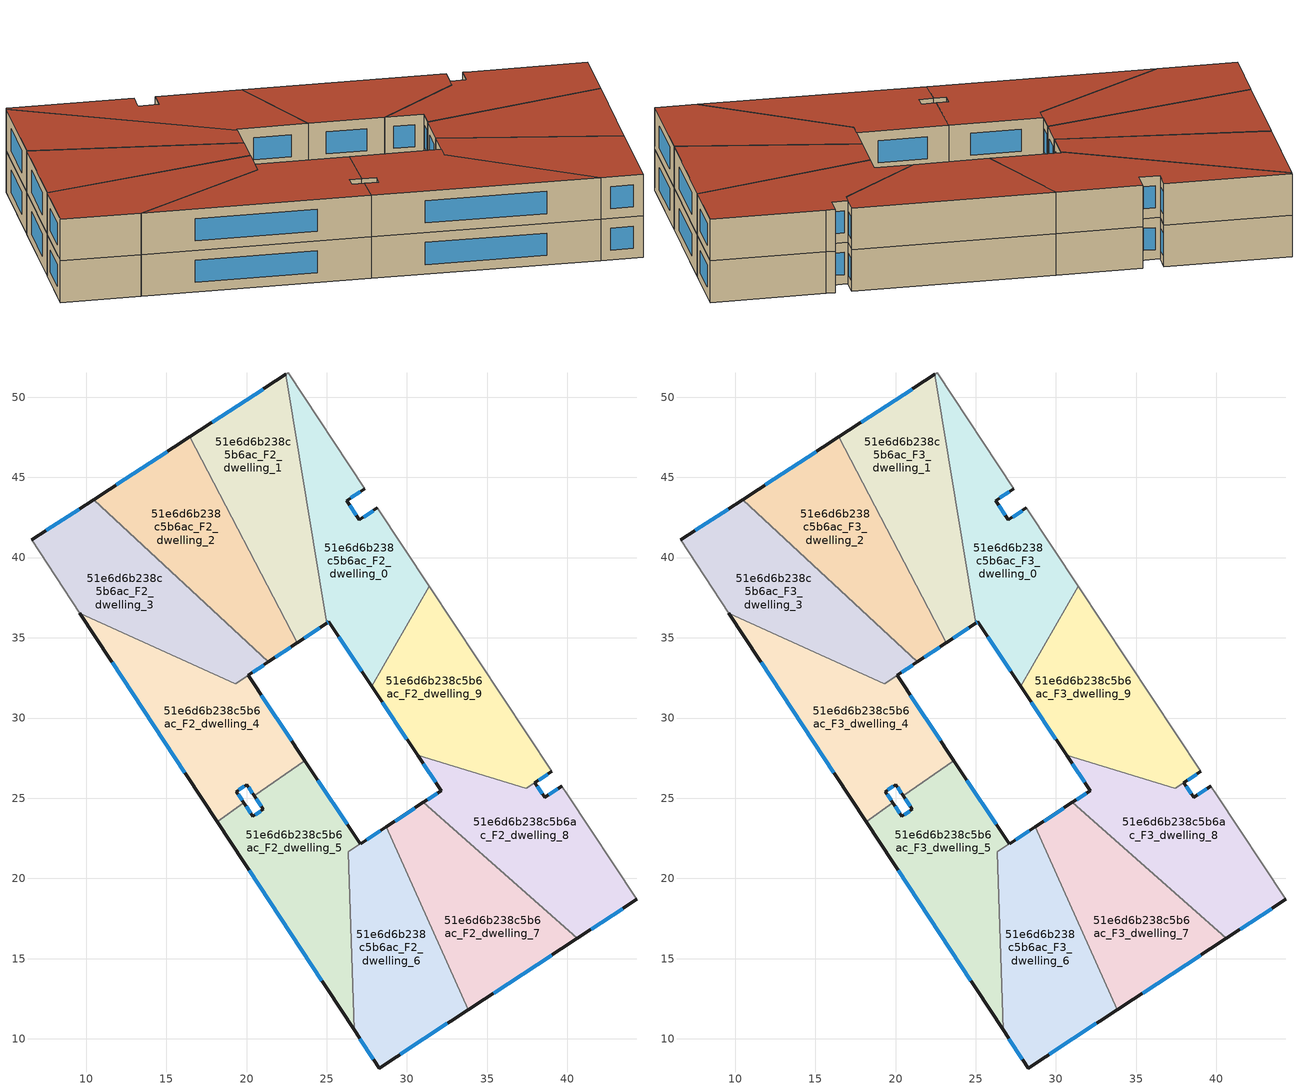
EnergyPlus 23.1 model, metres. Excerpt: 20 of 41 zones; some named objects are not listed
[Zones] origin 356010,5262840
51e6d6b238c5b6ac_F2_dwelling_0
 floor to 51e6d6b238c5b6ac_F1_dwelling_0 (EU_floor_Construction): 27.37,44.28 26.24,43.54 27.03,42.36 28.16,43.09 31.39,38.21 27.8,31.99 25.13,36 25,35.91 22.46,51.42 22.59,51.5 z6
 wall outside (EU_wall_Construction): 25,35.91 25.13,36 27.8,31.99 / 28.16,43.09 27.03,42.36 26.24,43.54 27.37,44.28 z6:9
 wall adiabatic (EU_wall_Construction): 31.39,38.21 28.16,43.09 / 27.37,44.28 22.59,51.5 22.46,51.42 z6:9
 wall to 51e6d6b238c5b6ac_F2_dwelling_9 (EU_wall_Construction): 27.8,31.99 31.39,38.21 z6:9
 wall to 51e6d6b238c5b6ac_F2_dwelling_1 (EU_wall_Construction): 22.46,51.42 25,35.91 z6:9
 window (EU_Window_Construction): 25.76,35.06 27.17,32.93 / 25.03,35.93 25.1,35.98 / 26.51,43.72 27.1,44.11 / 26.85,42.63 26.43,43.26 / 27.89,42.92 27.3,42.53 z6.7:8.3
51e6d6b238c5b6ac_F2_dwelling_1
 floor to 51e6d6b238c5b6ac_F1_dwelling_1 (EU_floor_Construction): 22.46,51.42 25,35.91 23.17,34.7 16.46,47.52 z6
 wall outside (EU_wall_Construction): 23.17,34.7 25,35.91 / 22.46,51.42 16.46,47.52 z6:9
 wall to 51e6d6b238c5b6ac_F2_dwelling_2 (EU_wall_Construction): 16.46,47.52 23.17,34.7 z6:9
 window (EU_Window_Construction): 23.6,34.98 24.57,35.63 / 21.05,50.5 17.87,48.43 z6.7:8.3
51e6d6b238c5b6ac_F2_dwelling_2
 floor to 51e6d6b238c5b6ac_F1_dwelling_2 (EU_floor_Construction): 16.46,47.52 23.17,34.7 21.36,33.5 10.47,43.62 z6
 wall outside (EU_wall_Construction): 21.36,33.5 23.17,34.7 / 16.46,47.52 10.47,43.62 z6:9
 wall to 51e6d6b238c5b6ac_F2_dwelling_3 (EU_wall_Construction): 10.47,43.62 21.36,33.5 z6:9
 window (EU_Window_Construction): 21.78,33.78 22.74,34.42 / 15.06,46.6 11.88,44.53 z6.7:8.3
51e6d6b238c5b6ac_F2_dwelling_3
 floor to 51e6d6b238c5b6ac_F1_dwelling_3 (EU_floor_Construction): 21.36,33.5 19.32,32.15 9.62,36.53 6.61,41.1 10.47,43.62 z6
 wall outside (EU_wall_Construction): 10.47,43.62 6.61,41.1 / 20.1,32.67 21.36,33.5 z6:9
 wall adiabatic (EU_wall_Construction): 6.61,41.1 9.62,36.53 z6:9
 wall to 51e6d6b238c5b6ac_F2_dwelling_4 (EU_wall_Construction): 19.32,32.15 20.1,32.66 / 9.62,36.53 19.31,32.15 z6:9
 window (EU_Window_Construction): 9.57,43.02 7.52,41.69 / 20.39,32.86 21.06,33.3 z6.7:8.3
51e6d6b238c5b6ac_F2_dwelling_4
 floor to 51e6d6b238c5b6ac_F1_dwelling_4 (EU_floor_Construction): 20.1,32.66 23.64,27.35 20.48,25.15 20.02,25.85 19.37,25.42 19.84,24.71 18.16,23.55 9.62,36.53 19.32,32.15 z6
 wall outside (EU_wall_Construction): 23.64,27.35 20.1,32.66 / 19.84,24.71 19.37,25.42 20.02,25.85 20.48,25.15 / 9.62,36.53 18.16,23.55 z6:9
 wall to 51e6d6b238c5b6ac_F2_dwelling_5 (EU_wall_Construction): 20.48,25.15 23.64,27.35 / 18.16,23.55 19.84,24.71 z6:9
 window (EU_Window_Construction): 22.81,28.6 20.93,31.41 / 20.13,25.69 20.37,25.32 / 19.52,25.52 19.87,25.75 / 19.73,24.88 19.48,25.25 / 11.63,33.48 16.16,26.59 z6.7:8.3
51e6d6b238c5b6ac_F2_dwelling_5
 floor to 51e6d6b238c5b6ac_F1_dwelling_5 (EU_floor_Construction): 23.64,27.35 27.1,22.15 26.35,21.65 26.7,10.56 18.16,23.55 19.84,24.71 20.39,23.87 21.04,24.3 20.48,25.15 z6
 wall outside (EU_wall_Construction): 20.48,25.15 21.04,24.3 20.39,23.87 19.84,24.71 / 27.1,22.15 23.64,27.35 / 18.16,23.55 26.7,10.56 z6:9
 wall to 51e6d6b238c5b6ac_F2_dwelling_6 (EU_wall_Construction): 26.7,10.56 26.35,21.65 27.1,22.15 z6:9
 window (EU_Window_Construction): 20.89,24.2 20.54,23.97 / 20.61,24.95 20.91,24.5 / 26.29,23.37 24.45,26.13 / 20.17,20.5 24.7,13.61 / 20.26,24.07 19.97,24.51 z6.7:8.3
51e6d6b238c5b6ac_F2_dwelling_6
 floor to 51e6d6b238c5b6ac_F1_dwelling_6 (EU_floor_Construction): 28.72,23.22 33.81,11.81 28.27,8.19 26.7,10.56 26.35,21.65 27.1,22.15 z6
 wall outside (EU_wall_Construction): 28.72,23.22 27.1,22.15 / 26.7,10.56 28.27,8.19 33.81,11.81 z6:9
 wall to 51e6d6b238c5b6ac_F2_dwelling_7 (EU_wall_Construction): 33.81,11.81 28.72,23.22 z6:9
 window (EU_Window_Construction): 28.34,22.97 27.49,22.4 / 29.57,9.04 32.51,10.96 / 27.07,10 27.9,8.74 z6.7:8.3
51e6d6b238c5b6ac_F2_dwelling_7
 floor to 51e6d6b238c5b6ac_F1_dwelling_7 (EU_floor_Construction): 40.62,16.27 33.81,11.81 28.72,23.22 31.03,24.74 z6
 wall outside (EU_wall_Construction): 31.03,24.74 28.72,23.22 / 33.81,11.81 40.62,16.27 z6:9
 wall to 51e6d6b238c5b6ac_F2_dwelling_8 (EU_wall_Construction): 40.62,16.27 31.03,24.74 z6:9
 window (EU_Window_Construction): 30.49,24.38 29.27,23.58 / 35.41,12.86 39.02,15.22 z6.7:8.3
51e6d6b238c5b6ac_F2_dwelling_8
 floor to 51e6d6b238c5b6ac_F1_dwelling_8 (EU_floor_Construction): 39.98,25.25 44.32,18.69 40.62,16.27 31.03,24.74 32.14,25.47 30.67,27.68 37.42,25.61 37.97,25.97 38.58,25.06 39.64,25.75 z6
 wall outside (EU_wall_Construction): 40.62,16.27 44.32,18.69 / 30.67,27.68 32.14,25.47 31.03,24.74 / 39.64,25.75 38.58,25.06 37.97,25.97 z6:9
 wall adiabatic (EU_wall_Construction): 44.32,18.69 39.98,25.25 39.64,25.75 z6:9
 wall to 51e6d6b238c5b6ac_F2_dwelling_9 (EU_wall_Construction): 37.41,25.61 30.67,27.68 / 37.97,25.97 37.42,25.61 z6:9
 window (EU_Window_Construction): 41.49,16.84 43.45,18.12 / 31.88,25.3 31.29,24.91 / 31.02,27.16 31.8,25.99 / 38.44,25.27 38.11,25.76 / 39.39,25.59 38.83,25.22 z6.7:8.3
51e6d6b238c5b6ac_F2_dwelling_9
 floor to 51e6d6b238c5b6ac_F1_dwelling_9 (EU_floor_Construction): 31.39,38.21 39.03,26.67 37.42,25.61 30.67,27.68 27.8,31.99 z6
 wall outside (EU_wall_Construction): 27.8,31.99 30.67,27.68 / 37.97,25.97 39.03,26.67 z6:9
 wall adiabatic (EU_wall_Construction): 39.03,26.67 31.39,38.21 z6:9
 window (EU_Window_Construction): 28.48,30.97 30,28.69 / 38.22,26.14 38.79,26.51 z6.7:8.3
51e6d6b238c5b6ac_F3_dwelling_0
 floor to 51e6d6b238c5b6ac_F2_dwelling_0 (EU_floor_Construction): 27.37,44.28 26.24,43.54 27.03,42.36 28.16,43.09 31.39,38.21 27.8,31.99 25.13,36 25,35.91 22.46,51.42 22.59,51.5 z9
 wall outside (EU_wall_Construction): 25,35.91 25.13,36 27.8,31.99 / 28.16,43.09 27.03,42.36 26.24,43.54 27.37,44.28 z9:12
 wall adiabatic (EU_wall_Construction): 31.39,38.21 28.16,43.09 / 27.37,44.28 22.59,51.5 22.46,51.42 z9:12
 wall to 51e6d6b238c5b6ac_F3_dwelling_9 (EU_wall_Construction): 27.8,31.99 31.39,38.21 z9:12
 wall to 51e6d6b238c5b6ac_F3_dwelling_1 (EU_wall_Construction): 22.46,51.42 25,35.91 z9:12
 window (EU_Window_Construction): 25.76,35.06 27.17,32.93 / 25.03,35.93 25.1,35.98 / 26.51,43.72 27.1,44.11 / 26.85,42.63 26.43,43.26 / 27.89,42.92 27.3,42.53 z9.7:11.3
 roof outside (EU_roof_Construction): 27.8,31.99 31.39,38.21 28.16,43.09 27.03,42.36 26.24,43.54 27.37,44.28 22.59,51.5 22.46,51.42 25,35.91 25.13,36 z12
51e6d6b238c5b6ac_F3_dwelling_1
 floor to 51e6d6b238c5b6ac_F2_dwelling_1 (EU_floor_Construction): 22.46,51.42 25,35.91 23.17,34.7 16.46,47.52 z9
 wall outside (EU_wall_Construction): 23.17,34.7 25,35.91 / 22.46,51.42 16.46,47.52 z9:12
 wall to 51e6d6b238c5b6ac_F3_dwelling_2 (EU_wall_Construction): 16.46,47.52 23.17,34.7 z9:12
 window (EU_Window_Construction): 23.6,34.98 24.57,35.63 / 21.05,50.5 17.87,48.43 z9.7:11.3
 roof outside (EU_roof_Construction): 25,35.91 22.46,51.42 16.46,47.52 23.17,34.7 z12
51e6d6b238c5b6ac_F3_dwelling_2
 floor to 51e6d6b238c5b6ac_F2_dwelling_2 (EU_floor_Construction): 16.46,47.52 23.17,34.7 21.36,33.5 10.47,43.62 z9
 wall outside (EU_wall_Construction): 21.36,33.5 23.17,34.7 / 16.46,47.52 10.47,43.62 z9:12
 wall to 51e6d6b238c5b6ac_F3_dwelling_3 (EU_wall_Construction): 10.47,43.62 21.36,33.5 z9:12
 window (EU_Window_Construction): 21.78,33.78 22.74,34.42 / 15.06,46.6 11.88,44.53 z9.7:11.3
 roof outside (EU_roof_Construction): 23.17,34.7 16.46,47.52 10.47,43.62 21.36,33.5 z12
51e6d6b238c5b6ac_F3_dwelling_3
 floor to 51e6d6b238c5b6ac_F2_dwelling_3 (EU_floor_Construction): 21.36,33.5 19.32,32.15 9.62,36.53 6.61,41.1 10.47,43.62 z9
 wall outside (EU_wall_Construction): 10.47,43.62 6.61,41.1 / 20.1,32.67 21.36,33.5 z9:12
 wall adiabatic (EU_wall_Construction): 6.61,41.1 9.62,36.53 z9:12
 wall to 51e6d6b238c5b6ac_F3_dwelling_4 (EU_wall_Construction): 19.32,32.15 20.1,32.66 / 9.62,36.53 19.31,32.15 z9:12
 window (EU_Window_Construction): 9.57,43.02 7.52,41.69 / 20.39,32.86 21.06,33.3 z9.7:11.3
 roof outside (EU_roof_Construction): 21.36,33.5 10.47,43.62 6.61,41.1 9.62,36.53 19.31,32.15 z12
51e6d6b238c5b6ac_F3_dwelling_4
 floor to 51e6d6b238c5b6ac_F2_dwelling_4 (EU_floor_Construction): 20.1,32.66 23.64,27.35 20.48,25.15 20.02,25.85 19.37,25.42 19.84,24.71 18.16,23.55 9.62,36.53 19.32,32.15 z9
 wall outside (EU_wall_Construction): 23.64,27.35 20.1,32.66 / 19.84,24.71 19.37,25.42 20.02,25.85 20.48,25.15 / 9.62,36.53 18.16,23.55 z9:12
 wall to 51e6d6b238c5b6ac_F3_dwelling_5 (EU_wall_Construction): 20.48,25.15 23.64,27.35 / 18.16,23.55 19.84,24.71 z9:12
 window (EU_Window_Construction): 22.81,28.6 20.93,31.41 / 20.13,25.69 20.37,25.32 / 19.52,25.52 19.87,25.75 / 19.73,24.88 19.48,25.25 / 11.63,33.48 16.16,26.59 z9.7:11.3
 roof outside (EU_roof_Construction): 20.48,25.15 23.64,27.35 20.1,32.66 19.32,32.15 9.62,36.53 18.16,23.55 19.84,24.71 19.37,25.42 20.02,25.85 z12
51e6d6b238c5b6ac_F3_dwelling_5
 floor to 51e6d6b238c5b6ac_F2_dwelling_5 (EU_floor_Construction): 23.64,27.35 27.1,22.15 26.35,21.65 26.7,10.56 18.16,23.55 19.84,24.71 20.39,23.87 21.04,24.3 20.48,25.15 z9
 wall outside (EU_wall_Construction): 20.48,25.15 21.04,24.3 20.39,23.87 19.84,24.71 / 27.1,22.15 23.64,27.35 / 18.16,23.55 26.7,10.56 z9:12
 wall to 51e6d6b238c5b6ac_F3_dwelling_6 (EU_wall_Construction): 26.7,10.56 26.35,21.65 27.1,22.15 z9:12
 window (EU_Window_Construction): 20.89,24.2 20.54,23.97 / 20.61,24.95 20.91,24.5 / 26.29,23.37 24.45,26.13 / 20.17,20.5 24.7,13.61 / 20.26,24.07 19.97,24.51 z9.7:11.3
 roof outside (EU_roof_Construction): 26.7,10.56 26.35,21.65 27.1,22.15 23.64,27.35 20.48,25.15 21.04,24.3 20.39,23.87 19.84,24.71 18.16,23.55 z12
51e6d6b238c5b6ac_F3_dwelling_6
 floor to 51e6d6b238c5b6ac_F2_dwelling_6 (EU_floor_Construction): 28.72,23.22 33.81,11.81 28.27,8.19 26.7,10.56 26.35,21.65 27.1,22.15 z9
 wall outside (EU_wall_Construction): 28.72,23.22 27.1,22.15 / 26.7,10.56 28.27,8.19 33.81,11.81 z9:12
 wall to 51e6d6b238c5b6ac_F3_dwelling_7 (EU_wall_Construction): 33.81,11.81 28.72,23.22 z9:12
 window (EU_Window_Construction): 28.34,22.97 27.49,22.4 / 29.57,9.04 32.51,10.96 / 27.07,10 27.9,8.74 z9.7:11.3
 roof outside (EU_roof_Construction): 33.81,11.81 28.72,23.22 27.1,22.15 26.35,21.65 26.7,10.56 28.27,8.19 z12
51e6d6b238c5b6ac_F3_dwelling_7
 floor to 51e6d6b238c5b6ac_F2_dwelling_7 (EU_floor_Construction): 40.62,16.27 33.81,11.81 28.72,23.22 31.03,24.74 z9
 wall outside (EU_wall_Construction): 31.03,24.74 28.72,23.22 / 33.81,11.81 40.62,16.27 z9:12
 wall to 51e6d6b238c5b6ac_F3_dwelling_8 (EU_wall_Construction): 40.62,16.27 31.03,24.74 z9:12
 window (EU_Window_Construction): 30.49,24.38 29.27,23.58 / 35.41,12.86 39.02,15.22 z9.7:11.3
 roof outside (EU_roof_Construction): 40.62,16.27 31.03,24.74 28.72,23.22 33.81,11.81 z12
51e6d6b238c5b6ac_F3_dwelling_8
 floor to 51e6d6b238c5b6ac_F2_dwelling_8 (EU_floor_Construction): 39.98,25.25 44.32,18.69 40.62,16.27 31.03,24.74 32.14,25.47 30.67,27.68 37.42,25.61 37.97,25.97 38.58,25.06 39.64,25.75 z9
 wall outside (EU_wall_Construction): 40.62,16.27 44.32,18.69 / 30.67,27.68 32.14,25.47 31.03,24.74 / 39.64,25.75 38.58,25.06 37.97,25.97 z9:12
 wall adiabatic (EU_wall_Construction): 44.32,18.69 39.98,25.25 39.64,25.75 z9:12
 wall to 51e6d6b238c5b6ac_F3_dwelling_9 (EU_wall_Construction): 37.41,25.61 30.67,27.68 / 37.97,25.97 37.42,25.61 z9:12
 window (EU_Window_Construction): 41.49,16.84 43.45,18.12 / 31.88,25.3 31.29,24.91 / 31.02,27.16 31.8,25.99 / 38.44,25.27 38.11,25.76 / 39.39,25.59 38.83,25.22 z9.7:11.3
 roof outside (EU_roof_Construction): 44.32,18.69 39.98,25.25 39.64,25.75 38.58,25.06 37.97,25.97 37.42,25.61 30.67,27.68 32.14,25.47 31.03,24.74 40.62,16.27 z12
51e6d6b238c5b6ac_F3_dwelling_9
 floor to 51e6d6b238c5b6ac_F2_dwelling_9 (EU_floor_Construction): 31.39,38.21 39.03,26.67 37.42,25.61 30.67,27.68 27.8,31.99 z9
 wall outside (EU_wall_Construction): 27.8,31.99 30.67,27.68 / 37.97,25.97 39.03,26.67 z9:12
 wall adiabatic (EU_wall_Construction): 39.03,26.67 31.39,38.21 z9:12
 window (EU_Window_Construction): 28.48,30.97 30,28.69 / 38.22,26.14 38.79,26.51 z9.7:11.3
 roof outside (EU_roof_Construction): 39.03,26.67 31.39,38.21 27.8,31.99 30.67,27.68 37.41,25.62 z12
[Building]
EU S2 Campaign: North Axis=0; Terrain=City; Solar Distribution=FullExterior
[Site:Location]
Budapest.Ferenc.Liszt.Intl.AP: Latitude=47.437; Longitude=19.256; Time Zone=1; Elevation=185
[SizingPeriod:WeatherFileDays]
AnnualSizingPeriod: Begin Month=1; Begin Day of Month=1; End Month=12; End Day of Month=31; Day of Week for Start Day=Monday; Use Weather File Daylight Saving Period=No; Use Weather File Rain and Snow Indicators=No
[MATERIAL]
EU_InternalMass_Material: Roughness=MediumRough; Thickness=0.1; Conductivity=1; Density=1800; Specific Heat=900; Thermal Absorptance=0.9; Solar Absorptance=0.7; Visible Absorptance=0.7
[MATERIAL:NOMASS] Roughness=MediumRough; Thermal Absorptance=0.9; Solar Absorptance=0.7; Visible Absorptance=0.7
Name | Thermal Resistance
EU_wall_NoMass | 0.832559
EU_roof_NoMass | 1.39638
EU_floor_NoMass | 0.872794
[WINDOWMATERIAL:SIMPLEGLAZINGSYSTEM]
EU_Window_SimpleGlazing: UFactor=2.79869; Solar Heat Gain Coefficient=0.75; Visible Transmittance=0.75
[CONSTRUCTION]
EU_wall_Construction: EU_wall_NoMass
EU_roof_Construction: EU_roof_NoMass
EU_floor_Construction: EU_floor_NoMass
EU_Window_Construction: EU_Window_SimpleGlazing
EU_InternalMass_Construction: EU_InternalMass_Material
[ZONE] Type=1; Multiplier=1; Ceiling Height=autocalculate; Floor Area=autocalculate; Part of Total Floor Area=Yes
Name | Volume
51e6d6b238c5b6ac_F2_dwelling_0; 51e6d6b238c5b6ac_F3_dwelling_0 | 201.608
51e6d6b238c5b6ac_F2_dwelling_1; 51e6d6b238c5b6ac_F3_dwelling_1 | 201.632
51e6d6b238c5b6ac_F2_dwelling_2; 51e6d6b238c5b6ac_F3_dwelling_2 | 201.602
51e6d6b238c5b6ac_F2_dwelling_3; 51e6d6b238c5b6ac_F3_dwelling_3 | 199.498
51e6d6b238c5b6ac_F2_dwelling_4; 51e6d6b238c5b6ac_F3_dwelling_4 | 203.692
51e6d6b238c5b6ac_F2_dwelling_5; 51e6d6b238c5b6ac_F3_dwelling_5 | 203.555
51e6d6b238c5b6ac_F2_dwelling_6; 51e6d6b238c5b6ac_F3_dwelling_6 | 199.659
51e6d6b238c5b6ac_F2_dwelling_7; 51e6d6b238c5b6ac_F3_dwelling_7 | 201.604
51e6d6b238c5b6ac_F2_dwelling_8; 51e6d6b238c5b6ac_F3_dwelling_8 | 204.281
51e6d6b238c5b6ac_F2_dwelling_9; 51e6d6b238c5b6ac_F3_dwelling_9 | 198.948
[INTERNALMASS] Construction=EU_InternalMass_Construction
Name | Zone or ZoneList | Surface Area
51e6d6b238c5b6ac_F2_dwelling_0_EU_InternalMass | 51e6d6b238c5b6ac_F2_dwelling_0 | 67.2033
51e6d6b238c5b6ac_F2_dwelling_1_EU_InternalMass | 51e6d6b238c5b6ac_F2_dwelling_1 | 67.2106
51e6d6b238c5b6ac_F2_dwelling_2_EU_InternalMass | 51e6d6b238c5b6ac_F2_dwelling_2 | 67.2005
51e6d6b238c5b6ac_F2_dwelling_3_EU_InternalMass | 51e6d6b238c5b6ac_F2_dwelling_3 | 66.5007
51e6d6b238c5b6ac_F2_dwelling_4_EU_InternalMass | 51e6d6b238c5b6ac_F2_dwelling_4 | 67.8987
51e6d6b238c5b6ac_F2_dwelling_5_EU_InternalMass | 51e6d6b238c5b6ac_F2_dwelling_5 | 67.8512
51e6d6b238c5b6ac_F2_dwelling_6_EU_InternalMass | 51e6d6b238c5b6ac_F2_dwelling_6 | 66.5547
51e6d6b238c5b6ac_F2_dwelling_7_EU_InternalMass | 51e6d6b238c5b6ac_F2_dwelling_7 | 67.2012
51e6d6b238c5b6ac_F2_dwelling_8_EU_InternalMass | 51e6d6b238c5b6ac_F2_dwelling_8 | 68.092
51e6d6b238c5b6ac_F2_dwelling_9_EU_InternalMass | 51e6d6b238c5b6ac_F2_dwelling_9 | 66.3142
51e6d6b238c5b6ac_F3_dwelling_0_EU_InternalMass | 51e6d6b238c5b6ac_F3_dwelling_0 | 67.2033
51e6d6b238c5b6ac_F3_dwelling_1_EU_InternalMass | 51e6d6b238c5b6ac_F3_dwelling_1 | 67.2106
51e6d6b238c5b6ac_F3_dwelling_2_EU_InternalMass | 51e6d6b238c5b6ac_F3_dwelling_2 | 67.2005
51e6d6b238c5b6ac_F3_dwelling_3_EU_InternalMass | 51e6d6b238c5b6ac_F3_dwelling_3 | 66.5007
51e6d6b238c5b6ac_F3_dwelling_4_EU_InternalMass | 51e6d6b238c5b6ac_F3_dwelling_4 | 67.8987
51e6d6b238c5b6ac_F3_dwelling_5_EU_InternalMass | 51e6d6b238c5b6ac_F3_dwelling_5 | 67.8512
51e6d6b238c5b6ac_F3_dwelling_6_EU_InternalMass | 51e6d6b238c5b6ac_F3_dwelling_6 | 66.5547
51e6d6b238c5b6ac_F3_dwelling_7_EU_InternalMass | 51e6d6b238c5b6ac_F3_dwelling_7 | 67.2012
51e6d6b238c5b6ac_F3_dwelling_8_EU_InternalMass | 51e6d6b238c5b6ac_F3_dwelling_8 | 68.092
51e6d6b238c5b6ac_F3_dwelling_9_EU_InternalMass | 51e6d6b238c5b6ac_F3_dwelling_9 | 66.3142
[OTHEREQUIPMENT] Fuel Type=Electricity; Design Level Calculation Method=Watts/Area; Power per Zone Floor Area=1; Fraction Latent=0; Fraction Radiant=0; Fraction Lost=0; Carbon Dioxide Generation Rate=0; EndUse Subcategory=EU_Step8_InternalGains
Name | Zone or ZoneList or Space or SpaceList | Schedule
EU_Step8_InternalGain_51e6d6b238c5b6ac_F2_dwelling_0_f000 | 51e6d6b238c5b6ac_F2_dwelling_0 | EU_Step8_GainSchedule_51e6d6b238c5b6ac_F2_dwelling_0_f000
EU_Step8_InternalGain_51e6d6b238c5b6ac_F2_dwelling_1_f000 | 51e6d6b238c5b6ac_F2_dwelling_1 | EU_Step8_GainSchedule_51e6d6b238c5b6ac_F2_dwelling_1_f000
EU_Step8_InternalGain_51e6d6b238c5b6ac_F2_dwelling_2_f000 | 51e6d6b238c5b6ac_F2_dwelling_2 | EU_Step8_GainSchedule_51e6d6b238c5b6ac_F2_dwelling_2_f000
EU_Step8_InternalGain_51e6d6b238c5b6ac_F2_dwelling_3_f000 | 51e6d6b238c5b6ac_F2_dwelling_3 | EU_Step8_GainSchedule_51e6d6b238c5b6ac_F2_dwelling_3_f000
EU_Step8_InternalGain_51e6d6b238c5b6ac_F2_dwelling_4_f000 | 51e6d6b238c5b6ac_F2_dwelling_4 | EU_Step8_GainSchedule_51e6d6b238c5b6ac_F2_dwelling_4_f000
EU_Step8_InternalGain_51e6d6b238c5b6ac_F2_dwelling_5_f000 | 51e6d6b238c5b6ac_F2_dwelling_5 | EU_Step8_GainSchedule_51e6d6b238c5b6ac_F2_dwelling_5_f000
EU_Step8_InternalGain_51e6d6b238c5b6ac_F2_dwelling_6_f000 | 51e6d6b238c5b6ac_F2_dwelling_6 | EU_Step8_GainSchedule_51e6d6b238c5b6ac_F2_dwelling_6_f000
EU_Step8_InternalGain_51e6d6b238c5b6ac_F2_dwelling_7_f000 | 51e6d6b238c5b6ac_F2_dwelling_7 | EU_Step8_GainSchedule_51e6d6b238c5b6ac_F2_dwelling_7_f000
EU_Step8_InternalGain_51e6d6b238c5b6ac_F2_dwelling_8_f000 | 51e6d6b238c5b6ac_F2_dwelling_8 | EU_Step8_GainSchedule_51e6d6b238c5b6ac_F2_dwelling_8_f000
EU_Step8_InternalGain_51e6d6b238c5b6ac_F2_dwelling_9_f000 | 51e6d6b238c5b6ac_F2_dwelling_9 | EU_Step8_GainSchedule_51e6d6b238c5b6ac_F2_dwelling_9_f000
EU_Step8_InternalGain_51e6d6b238c5b6ac_F3_dwelling_0_f000 | 51e6d6b238c5b6ac_F3_dwelling_0 | EU_Step8_GainSchedule_51e6d6b238c5b6ac_F3_dwelling_0_f000
EU_Step8_InternalGain_51e6d6b238c5b6ac_F3_dwelling_1_f000 | 51e6d6b238c5b6ac_F3_dwelling_1 | EU_Step8_GainSchedule_51e6d6b238c5b6ac_F3_dwelling_1_f000
EU_Step8_InternalGain_51e6d6b238c5b6ac_F3_dwelling_2_f000 | 51e6d6b238c5b6ac_F3_dwelling_2 | EU_Step8_GainSchedule_51e6d6b238c5b6ac_F3_dwelling_2_f000
EU_Step8_InternalGain_51e6d6b238c5b6ac_F3_dwelling_3_f000 | 51e6d6b238c5b6ac_F3_dwelling_3 | EU_Step8_GainSchedule_51e6d6b238c5b6ac_F3_dwelling_3_f000
EU_Step8_InternalGain_51e6d6b238c5b6ac_F3_dwelling_4_f000 | 51e6d6b238c5b6ac_F3_dwelling_4 | EU_Step8_GainSchedule_51e6d6b238c5b6ac_F3_dwelling_4_f000
EU_Step8_InternalGain_51e6d6b238c5b6ac_F3_dwelling_5_f000 | 51e6d6b238c5b6ac_F3_dwelling_5 | EU_Step8_GainSchedule_51e6d6b238c5b6ac_F3_dwelling_5_f000
EU_Step8_InternalGain_51e6d6b238c5b6ac_F3_dwelling_6_f000 | 51e6d6b238c5b6ac_F3_dwelling_6 | EU_Step8_GainSchedule_51e6d6b238c5b6ac_F3_dwelling_6_f000
EU_Step8_InternalGain_51e6d6b238c5b6ac_F3_dwelling_7_f000 | 51e6d6b238c5b6ac_F3_dwelling_7 | EU_Step8_GainSchedule_51e6d6b238c5b6ac_F3_dwelling_7_f000
EU_Step8_InternalGain_51e6d6b238c5b6ac_F3_dwelling_8_f000 | 51e6d6b238c5b6ac_F3_dwelling_8 | EU_Step8_GainSchedule_51e6d6b238c5b6ac_F3_dwelling_8_f000
EU_Step8_InternalGain_51e6d6b238c5b6ac_F3_dwelling_9_f000 | 51e6d6b238c5b6ac_F3_dwelling_9 | EU_Step8_GainSchedule_51e6d6b238c5b6ac_F3_dwelling_9_f000
[ZONEVENTILATION:DESIGNFLOWRATE] Schedule=EU_AlwaysOn; Design Flow Rate Calculation Method=AirChanges/Hour; Air Changes per Hour=0.475469; Ventilation Type=Natural; Fan Pressure Rise=0; Fan Total Efficiency=1; Constant Term Coefficient=1; Temperature Term Coefficient=0; Velocity Term Coefficient=0; Velocity Squared Term Coefficient=0; Minimum Indoor Temperature=-100; Maximum Indoor Temperature=100; Delta Temperature=-100; Minimum Outdoor Temperature=-100; Maximum Outdoor Temperature=100; Maximum Wind Speed=40
Name | Zone or ZoneList or Space or SpaceList
EU_ConstantAir_51e6d6b238c5b6ac_F2_dwelling_0 | 51e6d6b238c5b6ac_F2_dwelling_0
EU_ConstantAir_51e6d6b238c5b6ac_F2_dwelling_1 | 51e6d6b238c5b6ac_F2_dwelling_1
EU_ConstantAir_51e6d6b238c5b6ac_F2_dwelling_2 | 51e6d6b238c5b6ac_F2_dwelling_2
EU_ConstantAir_51e6d6b238c5b6ac_F2_dwelling_3 | 51e6d6b238c5b6ac_F2_dwelling_3
EU_ConstantAir_51e6d6b238c5b6ac_F2_dwelling_4 | 51e6d6b238c5b6ac_F2_dwelling_4
EU_ConstantAir_51e6d6b238c5b6ac_F2_dwelling_5 | 51e6d6b238c5b6ac_F2_dwelling_5
EU_ConstantAir_51e6d6b238c5b6ac_F2_dwelling_6 | 51e6d6b238c5b6ac_F2_dwelling_6
EU_ConstantAir_51e6d6b238c5b6ac_F2_dwelling_7 | 51e6d6b238c5b6ac_F2_dwelling_7
EU_ConstantAir_51e6d6b238c5b6ac_F2_dwelling_8 | 51e6d6b238c5b6ac_F2_dwelling_8
EU_ConstantAir_51e6d6b238c5b6ac_F2_dwelling_9 | 51e6d6b238c5b6ac_F2_dwelling_9
EU_ConstantAir_51e6d6b238c5b6ac_F3_dwelling_0 | 51e6d6b238c5b6ac_F3_dwelling_0
EU_ConstantAir_51e6d6b238c5b6ac_F3_dwelling_1 | 51e6d6b238c5b6ac_F3_dwelling_1
EU_ConstantAir_51e6d6b238c5b6ac_F3_dwelling_2 | 51e6d6b238c5b6ac_F3_dwelling_2
EU_ConstantAir_51e6d6b238c5b6ac_F3_dwelling_3 | 51e6d6b238c5b6ac_F3_dwelling_3
EU_ConstantAir_51e6d6b238c5b6ac_F3_dwelling_4 | 51e6d6b238c5b6ac_F3_dwelling_4
EU_ConstantAir_51e6d6b238c5b6ac_F3_dwelling_5 | 51e6d6b238c5b6ac_F3_dwelling_5
EU_ConstantAir_51e6d6b238c5b6ac_F3_dwelling_6 | 51e6d6b238c5b6ac_F3_dwelling_6
EU_ConstantAir_51e6d6b238c5b6ac_F3_dwelling_7 | 51e6d6b238c5b6ac_F3_dwelling_7
EU_ConstantAir_51e6d6b238c5b6ac_F3_dwelling_8 | 51e6d6b238c5b6ac_F3_dwelling_8
EU_ConstantAir_51e6d6b238c5b6ac_F3_dwelling_9 | 51e6d6b238c5b6ac_F3_dwelling_9
[HVACTEMPLATE:ZONE:IDEALLOADSAIRSYSTEM] System Availability Schedule=EU_AlwaysOn; Maximum Heating Supply Air Temperature=50; Minimum Cooling Supply Air Temperature=13; Maximum Heating Supply Air Humidity Ratio=0.0156; Minimum Cooling Supply Air Humidity Ratio=0.0077; Heating Limit=NoLimit; Cooling Limit=NoLimit; Heating Availability Schedule=EU_AlwaysOn; Cooling Availability Schedule=EU_CoolingOff; Dehumidification Control Type=ConstantSensibleHeatRatio; Cooling Sensible Heat Ratio=0.7; Dehumidification Setpoint=60; Humidification Control Type=None; Humidification Setpoint=30; Outdoor Air Method=None; Outdoor Air Flow Rate per Person=0.00944; Outdoor Air Flow Rate per Zone Floor Area=0; Outdoor Air Flow Rate per Zone=0; Demand Controlled Ventilation Type=None; Outdoor Air Economizer Type=NoEconomizer; Heat Recovery Type=None; Sensible Heat Recovery Effectiveness=0.7; Latent Heat Recovery Effectiveness=0.65
Name | Template Thermostat
51e6d6b238c5b6ac_F2_dwelling_0 | EU_HeatOnly_51e6d6b238c5b6ac_F2_dwelling_0
51e6d6b238c5b6ac_F2_dwelling_1 | EU_HeatOnly_51e6d6b238c5b6ac_F2_dwelling_1
51e6d6b238c5b6ac_F2_dwelling_2 | EU_HeatOnly_51e6d6b238c5b6ac_F2_dwelling_2
51e6d6b238c5b6ac_F2_dwelling_3 | EU_HeatOnly_51e6d6b238c5b6ac_F2_dwelling_3
51e6d6b238c5b6ac_F2_dwelling_4 | EU_HeatOnly_51e6d6b238c5b6ac_F2_dwelling_4
51e6d6b238c5b6ac_F2_dwelling_5 | EU_HeatOnly_51e6d6b238c5b6ac_F2_dwelling_5
51e6d6b238c5b6ac_F2_dwelling_6 | EU_HeatOnly_51e6d6b238c5b6ac_F2_dwelling_6
51e6d6b238c5b6ac_F2_dwelling_7 | EU_HeatOnly_51e6d6b238c5b6ac_F2_dwelling_7
51e6d6b238c5b6ac_F2_dwelling_8 | EU_HeatOnly_51e6d6b238c5b6ac_F2_dwelling_8
51e6d6b238c5b6ac_F2_dwelling_9 | EU_HeatOnly_51e6d6b238c5b6ac_F2_dwelling_9
51e6d6b238c5b6ac_F3_dwelling_0 | EU_HeatOnly_51e6d6b238c5b6ac_F3_dwelling_0
51e6d6b238c5b6ac_F3_dwelling_1 | EU_HeatOnly_51e6d6b238c5b6ac_F3_dwelling_1
51e6d6b238c5b6ac_F3_dwelling_2 | EU_HeatOnly_51e6d6b238c5b6ac_F3_dwelling_2
51e6d6b238c5b6ac_F3_dwelling_3 | EU_HeatOnly_51e6d6b238c5b6ac_F3_dwelling_3
51e6d6b238c5b6ac_F3_dwelling_4 | EU_HeatOnly_51e6d6b238c5b6ac_F3_dwelling_4
51e6d6b238c5b6ac_F3_dwelling_5 | EU_HeatOnly_51e6d6b238c5b6ac_F3_dwelling_5
51e6d6b238c5b6ac_F3_dwelling_6 | EU_HeatOnly_51e6d6b238c5b6ac_F3_dwelling_6
51e6d6b238c5b6ac_F3_dwelling_7 | EU_HeatOnly_51e6d6b238c5b6ac_F3_dwelling_7
51e6d6b238c5b6ac_F3_dwelling_8 | EU_HeatOnly_51e6d6b238c5b6ac_F3_dwelling_8
51e6d6b238c5b6ac_F3_dwelling_9 | EU_HeatOnly_51e6d6b238c5b6ac_F3_dwelling_9
[SIZING:ZONE] Zone Cooling Design Supply Air Temperature Input Method=SupplyAirTemperature; Zone Cooling Design Supply Air Temperature=13; Zone Heating Design Supply Air Temperature Input Method=SupplyAirTemperature; Zone Heating Design Supply Air Temperature=50; Zone Cooling Design Supply Air Humidity Ratio=0.008; Zone Heating Design Supply Air Humidity Ratio=0.008; Cooling Design Air Flow Method=DesignDay; Cooling Design Air Flow Rate=0; Cooling Minimum Air Flow per Zone Floor Area=0.000762; Cooling Minimum Air Flow=0; Cooling Minimum Air Flow Fraction=0.2; Heating Design Air Flow Method=DesignDay; Heating Design Air Flow Rate=0; Heating Maximum Air Flow per Zone Floor Area=0.002032; Heating Maximum Air Flow=0.141576; Heating Maximum Air Flow Fraction=0.3; Account for Dedicated Outdoor Air System=No; Dedicated Outdoor Air System Control Strategy=NeutralSupplyAir; Dedicated Outdoor Air Low Setpoint Temperature for Design=autosize; Dedicated Outdoor Air High Setpoint Temperature for Design=autosize; Zone Load Sizing Method=Sensible Load Only No Latent Load; Zone Latent Cooling Design Supply Air Humidity Ratio Input Method=HumidityRatioDifference; Zone Cooling Design Supply Air Humidity Ratio Difference=0.005; Zone Latent Heating Design Supply Air Humidity Ratio Input Method=HumidityRatioDifference; Zone Humidification Design Supply Air Humidity Ratio Difference=0.005
51e6d6b238c5b6ac_F2_dwelling_0; 51e6d6b238c5b6ac_F2_dwelling_1; 51e6d6b238c5b6ac_F2_dwelling_2; 51e6d6b238c5b6ac_F2_dwelling_3; 51e6d6b238c5b6ac_F2_dwelling_4; 51e6d6b238c5b6ac_F2_dwelling_5; 51e6d6b238c5b6ac_F2_dwelling_6; 51e6d6b238c5b6ac_F2_dwelling_7; 51e6d6b238c5b6ac_F2_dwelling_8; 51e6d6b238c5b6ac_F2_dwelling_9; 51e6d6b238c5b6ac_F3_dwelling_0; 51e6d6b238c5b6ac_F3_dwelling_1; 51e6d6b238c5b6ac_F3_dwelling_2; 51e6d6b238c5b6ac_F3_dwelling_3; 51e6d6b238c5b6ac_F3_dwelling_4; 51e6d6b238c5b6ac_F3_dwelling_5; 51e6d6b238c5b6ac_F3_dwelling_6; 51e6d6b238c5b6ac_F3_dwelling_7; 51e6d6b238c5b6ac_F3_dwelling_8; 51e6d6b238c5b6ac_F3_dwelling_9
[SCHEDULE:CONSTANT]
Name | Hourly Value
EU_AlwaysOn | 1
EU_CoolingOff | 0
[SCHEDULE:FILE] Column Number=1; Rows to Skip at Top=0; Number of Hours of Data=8760; Column Separator=Comma; Interpolate to Timestep=No; Minutes per Item=60; Adjust Schedule for Daylight Savings=Yes
Name | File
EU_Step8_GainSchedule_51e6d6b238c5b6ac_F2_dwelling_0_f000 | ../../schedules/51e6d6b238c5b6ac/51e6d6b238c5b6ac_F2_dwelling_0_f000_gain.csv
EU_Step8_GainSchedule_51e6d6b238c5b6ac_F2_dwelling_1_f000 | ../../schedules/51e6d6b238c5b6ac/51e6d6b238c5b6ac_F2_dwelling_1_f000_gain.csv
EU_Step8_GainSchedule_51e6d6b238c5b6ac_F2_dwelling_2_f000 | ../../schedules/51e6d6b238c5b6ac/51e6d6b238c5b6ac_F2_dwelling_2_f000_gain.csv
EU_Step8_GainSchedule_51e6d6b238c5b6ac_F2_dwelling_3_f000 | ../../schedules/51e6d6b238c5b6ac/51e6d6b238c5b6ac_F2_dwelling_3_f000_gain.csv
EU_Step8_GainSchedule_51e6d6b238c5b6ac_F2_dwelling_4_f000 | ../../schedules/51e6d6b238c5b6ac/51e6d6b238c5b6ac_F2_dwelling_4_f000_gain.csv
EU_Step8_GainSchedule_51e6d6b238c5b6ac_F2_dwelling_5_f000 | ../../schedules/51e6d6b238c5b6ac/51e6d6b238c5b6ac_F2_dwelling_5_f000_gain.csv
EU_Step8_GainSchedule_51e6d6b238c5b6ac_F2_dwelling_6_f000 | ../../schedules/51e6d6b238c5b6ac/51e6d6b238c5b6ac_F2_dwelling_6_f000_gain.csv
EU_Step8_GainSchedule_51e6d6b238c5b6ac_F2_dwelling_7_f000 | ../../schedules/51e6d6b238c5b6ac/51e6d6b238c5b6ac_F2_dwelling_7_f000_gain.csv
EU_Step8_GainSchedule_51e6d6b238c5b6ac_F2_dwelling_8_f000 | ../../schedules/51e6d6b238c5b6ac/51e6d6b238c5b6ac_F2_dwelling_8_f000_gain.csv
EU_Step8_GainSchedule_51e6d6b238c5b6ac_F2_dwelling_9_f000 | ../../schedules/51e6d6b238c5b6ac/51e6d6b238c5b6ac_F2_dwelling_9_f000_gain.csv
EU_Step8_GainSchedule_51e6d6b238c5b6ac_F3_dwelling_0_f000 | ../../schedules/51e6d6b238c5b6ac/51e6d6b238c5b6ac_F3_dwelling_0_f000_gain.csv
EU_Step8_GainSchedule_51e6d6b238c5b6ac_F3_dwelling_1_f000 | ../../schedules/51e6d6b238c5b6ac/51e6d6b238c5b6ac_F3_dwelling_1_f000_gain.csv
EU_Step8_GainSchedule_51e6d6b238c5b6ac_F3_dwelling_2_f000 | ../../schedules/51e6d6b238c5b6ac/51e6d6b238c5b6ac_F3_dwelling_2_f000_gain.csv
EU_Step8_GainSchedule_51e6d6b238c5b6ac_F3_dwelling_3_f000 | ../../schedules/51e6d6b238c5b6ac/51e6d6b238c5b6ac_F3_dwelling_3_f000_gain.csv
EU_Step8_GainSchedule_51e6d6b238c5b6ac_F3_dwelling_4_f000 | ../../schedules/51e6d6b238c5b6ac/51e6d6b238c5b6ac_F3_dwelling_4_f000_gain.csv
EU_Step8_GainSchedule_51e6d6b238c5b6ac_F3_dwelling_5_f000 | ../../schedules/51e6d6b238c5b6ac/51e6d6b238c5b6ac_F3_dwelling_5_f000_gain.csv
EU_Step8_GainSchedule_51e6d6b238c5b6ac_F3_dwelling_6_f000 | ../../schedules/51e6d6b238c5b6ac/51e6d6b238c5b6ac_F3_dwelling_6_f000_gain.csv
EU_Step8_GainSchedule_51e6d6b238c5b6ac_F3_dwelling_7_f000 | ../../schedules/51e6d6b238c5b6ac/51e6d6b238c5b6ac_F3_dwelling_7_f000_gain.csv
EU_Step8_GainSchedule_51e6d6b238c5b6ac_F3_dwelling_8_f000 | ../../schedules/51e6d6b238c5b6ac/51e6d6b238c5b6ac_F3_dwelling_8_f000_gain.csv
EU_Step8_GainSchedule_51e6d6b238c5b6ac_F3_dwelling_9_f000 | ../../schedules/51e6d6b238c5b6ac/51e6d6b238c5b6ac_F3_dwelling_9_f000_gain.csv
